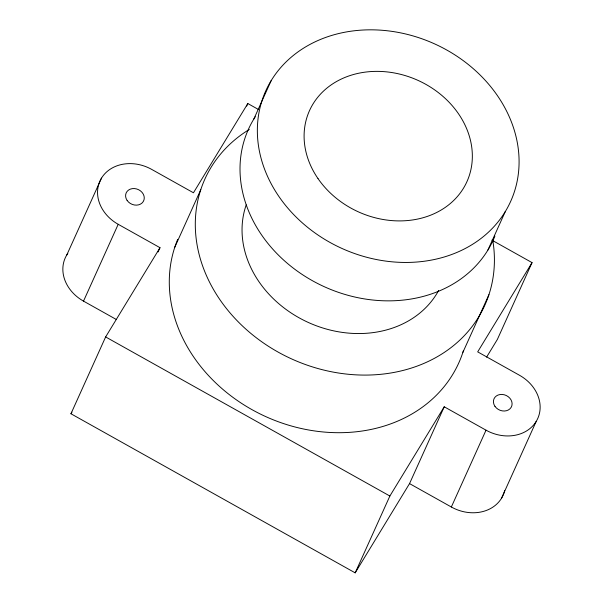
<?xml version="1.0" encoding="UTF-8"?>
<svg xmlns="http://www.w3.org/2000/svg" width="603" height="603" viewBox="0 0 603 603"><rect width="100%" height="100%" fill="white"/><g stroke="black" fill="none" stroke-linecap="round" stroke-linejoin="round"><path stroke-width="0.9" d="M66.805 254.948L101.492 178.126A38.381 32.08 24.3 0 1 151.654 169.383L193.457 192.779L247.818 103.535L258.476 109.497M116.296 319.469L83.516 301.123L118.203 224.301A38.381 32.08 24.3 0 1 101.492 178.126M491.89 240.145L532.05 262.622L477.689 351.866L519.485 375.262A38.381 32.08 24.3 0 1 536.195 421.437A38.381 32.08 24.3 0 1 486.033 430.18L444.23 406.784L409.543 483.606L355.182 572.85L70.95 413.764L105.638 336.934L159.999 247.697L118.203 224.301M158.069 251.964L159.999 247.697M174.772 247.26L200.791 189.644M246.665 106.09L247.818 103.535M253.833 119.04L271.177 80.629M487.91 250.057L505.254 211.645A134.333 112.279 24.3 0 0 380.403 30.15A134.333 112.279 24.3 0 0 278.993 196.616A134.333 112.279 24.3 0 0 505.254 211.645M355.182 572.85L389.87 496.028L444.23 406.784M462.916 352.303L488.927 294.686M532.05 262.622L497.362 339.444L486.591 357.134M409.543 483.606L451.345 507.002L486.033 430.18M501.508 498.259L536.195 421.437M70.95 413.764L71.93 412.15M105.638 336.934L389.87 496.028M438.652 290.45A105.548 88.219 24.3 0 1 309.226 322.869A105.548 88.219 24.3 0 1 246.205 204.899M492.915 241.2A153.531 128.318 24.3 0 1 291.045 358.657A153.531 128.318 24.3 0 1 249.31 129.441M463.473 350.539A153.531 128.318 24.3 0 1 275.051 420.517A153.531 128.318 24.3 0 1 177.697 239.414M494.897 236.09A134.333 112.279 24.3 0 1 319.138 284.254A134.333 112.279 24.3 0 1 255.295 116.718M83.516 301.123A38.381 32.08 24.3 0 1 67.822 253.388M504.703 490.518A38.381 32.08 24.3 0 1 451.345 507.002M318.007 178.586A86.357 72.179 24.3 0 0 463.458 188.249A86.357 72.179 24.3 0 0 383.191 71.576A86.357 72.179 24.3 0 0 318.007 178.586M494.957 406.324A9.595 8.02 24.3 0 0 511.118 407.402A9.595 8.02 24.3 0 0 502.201 394.437A9.595 8.02 24.3 0 0 494.957 406.324M127.127 200.445A9.595 8.02 24.3 0 0 143.288 201.515A9.595 8.02 24.3 0 0 134.371 188.558A9.595 8.02 24.3 0 0 127.127 200.445"/></g></svg>
